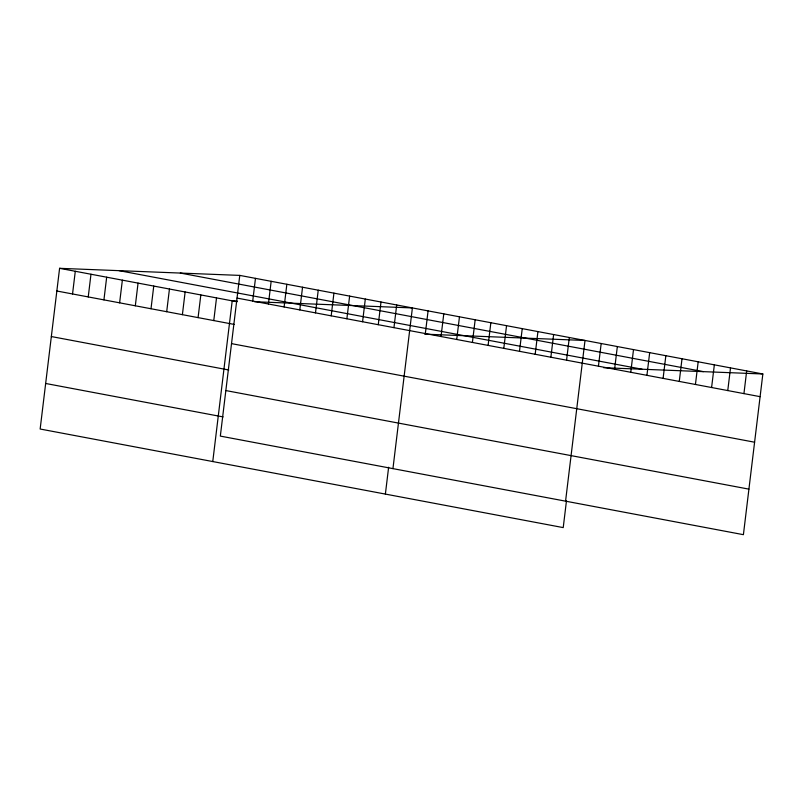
<?xml version="1.0" encoding="UTF-8"?>
<svg xmlns="http://www.w3.org/2000/svg" width="803" height="803" viewBox="0 0 803 803"><rect width="100%" height="100%" fill="white"/><g stroke="black" fill="none" stroke-linecap="round" stroke-linejoin="round"><path stroke-width="1.2" d="M239.776 275.399L220.333 436.099L743.407 534.678L762.85 373.977L239.776 275.399L59.593 268.322L40.15 429.023L563.224 527.601L566.476 500.741M72.541 293.958L75.291 271.273M88.24 296.919L90.98 274.235M103.928 299.88L106.679 277.196M119.617 302.831L122.367 280.147M135.316 305.792L138.056 283.108M151.004 308.743L153.754 286.059M166.693 311.705L169.443 289.02M182.391 314.666L185.132 291.981M198.08 317.617L200.83 294.932M213.779 320.578L216.519 297.893M212.765 461.554L232.208 300.854L237.166 301.045M252.724 301.045L255.474 278.36M268.413 303.996L271.163 281.311M284.111 306.957L286.852 284.272M299.8 309.908L302.55 287.223M315.489 312.869L318.239 290.184M331.187 315.83L333.928 293.145M346.876 318.781L349.626 296.096M362.575 321.742L365.315 299.057M378.263 324.703L381.003 302.018M393.952 327.654L396.702 304.969M385.38 494.086L388.632 467.226M392.948 468.631L412.391 307.93L254.511 301.727M425.339 333.566L428.079 310.881M441.028 336.527L443.778 313.843M456.726 339.488L459.467 316.804M472.415 342.439L475.165 319.755M488.104 345.4L490.854 322.716M503.802 348.361L506.542 325.677M519.491 351.312L522.241 328.628M535.179 354.274L537.93 331.589M550.878 357.235L553.618 334.55M566.567 360.186L569.317 337.501M565.563 501.162L585.006 340.462L424.646 334.158M598.426 366.188L601.176 343.503M614.596 369.239L617.336 346.555M630.767 372.281L633.507 349.596M646.927 375.332L649.677 352.647M663.097 378.384L665.848 355.699M679.268 381.425L682.008 358.74M695.438 384.476L698.178 361.792M711.599 387.518L714.349 364.833M727.769 390.569L730.519 367.884M743.939 393.611L746.68 370.926M603.726 367.724L762.85 373.977M180.314 273.06L703.388 371.638M119.055 270.651L642.129 369.229M237.036 298.084L760.11 396.662M59.593 268.322L237.036 301.757M56.852 291.007L234.295 324.442M231.525 343.634L754.589 442.212M51.342 336.547L228.785 369.992M225.844 390.559L748.918 489.137M45.661 383.473L223.104 416.918"/></g></svg>
